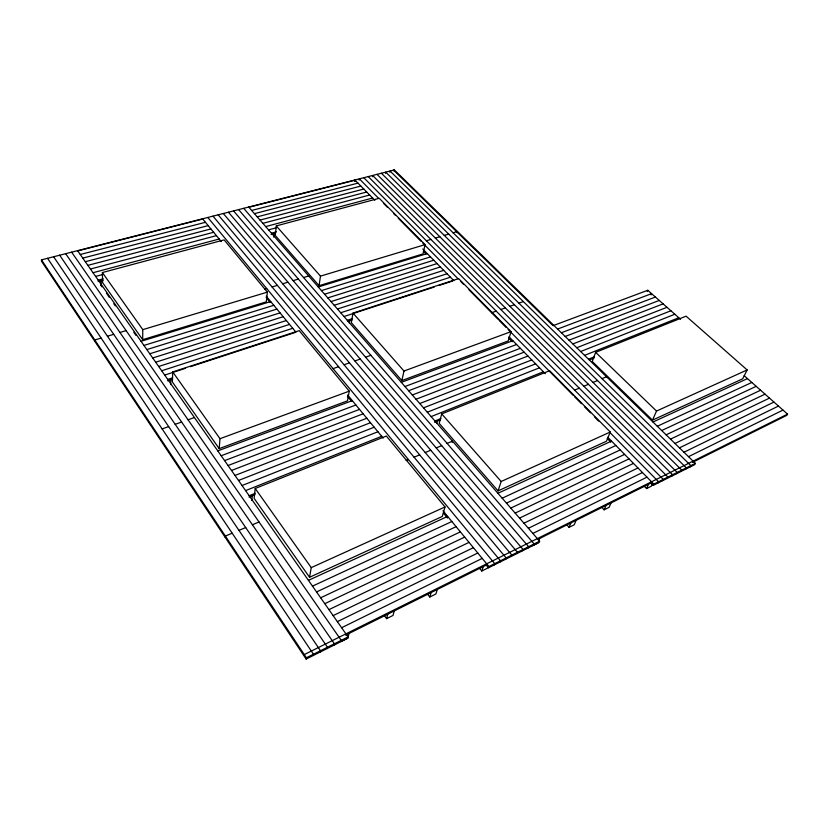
<?xml version="1.0" encoding="UTF-8"?>
<svg xmlns="http://www.w3.org/2000/svg" width="829" height="829" viewBox="0 0 829 829"><rect width="100%" height="100%" fill="white"/><g stroke="black" fill="none" stroke-linecap="round" stroke-linejoin="round"><path stroke-width="1.24" d="M142.671 339.683L142.785 329.641L102.392 272.554L224.151 239.892L267.352 292.129L266.316 301.849L142.671 339.683L102.578 282.596L102.392 272.554M170.66 384.552L170.826 379.775M172.722 371.931L172.359 381.951L219.198 448.644L347.486 400.842L349.247 391.153L299.207 330.647L172.722 371.931L219.986 438.696L219.198 448.644M225.229 537.41L225.353 536.062L232.182 533.213M273.725 237.135L274.088 233.716M276.285 225.913L275.259 235.446L319.082 285.694L423.028 253.892L425.049 244.638L379.247 198.297L276.285 225.913L320.471 276.13L319.082 285.694M251.767 500.467L252.296 495.763M255.218 488.478L254.099 498.333L309.549 577.274L442.282 516.457L445.018 506.965L386.355 436.033L255.218 488.478L311.248 567.627L309.549 577.274M354.688 181.24L354.885 179.986L374.853 200.297M354.895 181.458L355.092 180.194L248.887 207.271M359.154 180.1L359.361 178.846L378.376 198.11M372.418 176.712L372.625 175.468L672.578 474.748L671.977 475.991M349.278 323.051L349.672 320.761M352.999 313.093L351.33 322.668L401.847 380.584L508.26 340.926L511.047 331.652L458.634 278.606L352.999 313.093L403.982 371.029L401.847 380.584M385.495 173.375L385.713 172.131L686.339 467.877L685.728 469.11M389.806 172.266L390.034 171.033L690.868 465.608L690.256 466.851M394.107 171.178L394.335 169.935L41.45 259.86L41.543 261.249L306.139 659.065L347.776 638.226L348.066 636.941L77.574 250.659M306.139 659.065L306.388 657.77L41.45 259.86M313.207 655.532L313.466 654.236L47.554 258.306M320.222 652.019L320.481 650.724L53.626 256.752M327.186 648.537L327.455 647.242L59.667 255.218M334.097 645.076L334.377 643.781L65.667 253.684M340.968 641.636L341.247 640.351L71.636 252.161M349.009 633.47L347.983 637.967L341.227 641.345M457.173 232.721L457.473 231.467L453.1 232.783M436.686 423.474L437.277 421.205M384.324 615.564L386.583 618.652L387.765 614.154M441.712 413.899L439.204 423.412L498.063 490.903L606.476 441.225L610.258 432.023L549.668 370.718L441.712 413.899L501.182 481.494L498.063 490.903M394.221 610.942L393.019 615.439L386.583 618.652M452.137 442.437L452.499 441.132L447.111 443.391M427.443 593.999L429.785 597.035L431.132 592.559M437.277 589.492L435.919 593.968L429.785 597.035M479.359 568.052L481.784 571.026L483.307 566.559M486.24 565.098L486.685 563.813M486.022 564.829L488.488 567.813L488.923 566.539L539.627 541.202L248.69 207.053M494.26 564.922L494.716 563.647L207.799 217.467M500.001 562.052L500.457 560.777L213.001 216.141M505.7 559.202L506.167 557.917L218.172 214.825M511.369 556.363L511.835 555.088L223.322 213.509M516.995 553.554L517.462 552.269L228.452 212.203M595.657 352.335L592.248 361.475L652.496 420.137L742.711 378.801L747.147 369.941L686.08 316.17L595.657 352.335L656.516 411.049L747.147 369.941M522.581 550.757L523.058 549.482L233.55 210.908M528.135 547.979L528.622 546.705L238.617 209.613M533.648 545.213L534.135 543.938L243.664 208.328M538.746 540.736L539.596 538.518M539.627 541.202L539.13 542.477L488.488 567.813M647.314 291.497L647.791 290.285L680.568 319.32M651.107 294.865L651.594 293.653L557.585 329.051M566.497 524.488L569.067 527.348L570.87 522.933M576.093 520.332L574.279 524.747L569.067 527.348M601.481 506.985L604.123 509.814L606.03 505.421M611.035 502.934L609.108 507.317L604.123 509.814M652.496 420.137L656.516 411.049M643.832 485.815L646.537 488.592L648.558 484.229M650.962 483.038L651.542 481.784M652.278 484.053L651.262 486.229L646.537 488.592M650.537 482.613L653.242 485.369L653.832 484.115L695.376 463.359L394.335 169.935M657.967 483.006L658.558 481.753L609.564 432.158M662.661 480.654L663.262 479.411L363.807 177.717M667.335 478.323L667.925 477.069L368.231 176.587M676.588 473.691L677.189 472.447L377.008 174.349M681.169 471.39L681.78 470.147L381.371 173.24M695.376 463.359L694.764 464.592L653.242 485.369M744.173 375.682L787.55 414.117L786.876 415.319L692.474 462.354M306.388 657.77L348.066 636.941M481.784 571.026L487.566 568.134M532.446 545.669L537.886 542.954M304.264 654.578L787.55 414.117M345.62 635.159L486.789 564.829M537.41 539.606L651.397 482.82M341.621 627.729L482.219 558.394M532.86 533.43L646.983 477.152M688.516 456.665L782.99 410.075M337.362 621.657L477.794 553.016M528.384 528.291L642.444 472.54M683.977 452.24L778.462 406.065M333.144 615.615L473.39 547.679M523.938 523.192L637.947 467.96M679.469 447.847L773.954 402.075M328.947 609.636L469.027 542.373M519.534 518.125L633.47 463.411M674.982 443.474L769.478 398.107M324.792 603.688L464.686 537.099M515.151 513.089L629.024 458.883M670.526 439.132L765.032 394.158M320.657 597.792L460.385 531.876M510.799 508.084L624.61 454.396M666.101 434.821L760.597 390.231M316.554 591.937L456.105 526.674M506.467 503.12L620.216 449.929M661.697 430.531L756.203 386.335M312.492 586.124L451.857 521.514M502.177 498.188L615.854 445.484M657.324 426.261L751.82 382.459M308.45 580.352L447.629 516.394M497.908 493.286L611.522 441.08M652.972 422.023L747.468 378.604M311.248 567.627L445.018 506.965M501.182 481.494L610.258 432.023M238.959 530.373L245.705 527.555M252.389 524.757L259.042 521.98M406.169 460.499L408.438 459.546M414.065 457.193L419.661 454.862M425.215 452.541L430.738 450.23M436.23 447.929L441.691 445.65M574.611 390.096L579.253 388.159M583.865 386.231L588.445 384.314M593.004 382.418L597.543 380.521M602.051 378.635L606.527 376.76M249.032 497.079L255.011 494.675M434.614 422.282L440.582 419.878M589.232 359.962L593.999 358.045M249.187 495.732L255.166 493.328M434.945 420.977L440.924 418.572M588.507 359.185L594.466 356.791M245.602 490.613L381.682 436.303M431.121 416.583L543.399 371.775M584.559 355.351L678.785 317.745M242.037 485.525L377.931 431.743M427.308 412.2L539.503 367.807M580.642 351.527L674.837 314.243M238.503 480.468L374.2 427.215M423.526 407.858L535.627 363.858M576.746 347.724L670.91 310.771M234.99 475.452L370.49 422.717M419.764 403.536L531.772 359.941M572.87 343.952L667.003 307.31M231.509 470.478L366.812 418.241M416.023 399.246L527.949 356.045M569.015 340.191L663.127 303.87M228.037 465.525L363.143 413.806M412.314 394.977L524.135 352.17M565.181 336.46L659.262 300.44M224.597 460.613L359.517 409.391M408.624 390.739L520.353 348.325M561.378 332.74L655.418 297.041M221.177 455.732L355.9 404.998M404.956 386.532L516.581 344.491M217.789 450.883L352.315 400.645M401.309 382.345L512.84 340.688M647.791 290.285L553.026 325.673L393.568 170.132M219.986 438.696L349.247 391.153M403.982 371.029L511.047 331.652M162.132 428.904L168.67 426.603M175.178 424.313L181.634 422.034M188.048 419.775L194.421 417.526M333.082 368.636L338.574 366.698M344.045 364.77L349.475 362.853M354.874 360.957L360.242 359.061M365.568 357.185L370.884 355.309M491.618 312.74L496.219 311.124M500.799 309.507L505.358 307.901M509.887 306.305L514.394 304.709M518.881 303.134L523.337 301.559M167.748 379.433L172.66 377.806M347.299 320.305L352.18 318.699M167.696 380.801L172.619 379.185M347.589 321.455L351.952 320.015M164.712 375.081L185.561 368.273M190.463 366.667L295.953 332.211L266.264 296.15M343.994 316.523L434.303 287.021M439.183 285.425L452.603 281.041M161.686 370.77L292.73 328.294M340.719 312.751L450.437 277.197M158.681 366.48L289.528 324.408M337.455 308.999L447.069 273.767M155.697 362.211L286.347 320.543M334.211 305.279L443.712 270.358M152.733 357.983L283.186 316.699M330.989 301.58L440.375 266.959M149.78 353.765L280.036 312.885M327.776 297.891L437.059 263.591M146.857 349.589L276.907 309.082M324.595 294.233L433.764 260.233M143.945 345.434L273.798 305.31M321.424 290.596L430.479 256.897M141.054 341.299L270.71 301.549M318.274 286.969L427.225 253.57M142.785 329.641L267.352 292.129M320.471 276.13L425.049 244.638M101.138 338.087L94.796 339.994L94.838 341.382M107.438 336.211L113.708 334.336M119.936 332.47L126.122 330.616M264.555 289.197L266.71 288.554M272.057 286.948L277.383 285.363M282.679 283.777L287.932 282.202M293.176 280.637L298.378 279.072M303.559 277.528L308.709 275.984M426.396 240.773L430.904 239.426M435.38 238.078L439.847 236.742M444.282 235.415L448.707 234.099M103.2 278.813L98.236 280.161L98.268 281.539L103.231 280.192M271.435 233.177L276.409 231.819M271.062 234.545L275.031 233.467M95.625 276.43L103.055 274.43M268.555 229.871L276.026 227.861M93.024 272.72L219.208 239.011M265.705 226.597L372.625 198.027M90.444 269.031L216.431 235.633M262.855 223.333L369.661 195.022M87.874 265.363L213.664 232.275M260.037 220.079L366.719 192.027M85.325 261.715L210.908 228.939M257.228 216.856L363.796 189.043M82.786 258.099L208.183 225.623M254.43 213.644L360.874 186.079M80.258 254.493L205.457 222.317M251.643 210.452L357.983 183.126M77.75 250.907L202.753 219.032M383.817 203.613L387.444 207.281M393.775 213.695L395.588 215.53M398.314 218.286L420.956 241.208M422.769 243.042L458.199 278.917M460.924 281.673L463.535 284.316M468.965 289.818L497.96 319.175M499.089 320.305L506.136 327.445M508.167 329.507L565.109 387.143M565.409 387.454L573.274 395.412M574.466 396.625L581.44 403.682M584.414 406.697L590.507 412.863M594.362 416.769L598.673 421.132M422.759 249.032L453.826 280.648M508.985 336.761L545.285 373.692M607.74 437.225L653.832 484.115M423.381 251.218L426.106 253.995M508.602 338.025L512.229 341.714M607.222 438.479L610.828 442.158M202.566 218.804L221.333 241.602M347.672 395.008L383.195 438.137M442.976 510.737L488.923 566.539M266.119 297.487L270.223 302.471M347.424 396.335L351.537 401.329M443.422 513.037L447.515 518.011M100.527 284.772L102.008 286.875M106.433 293.217L109.397 297.435M113.822 303.777L115.304 305.891M133.77 332.294L135.987 335.455M101.159 280.751L101.252 285.549"/></g></svg>
